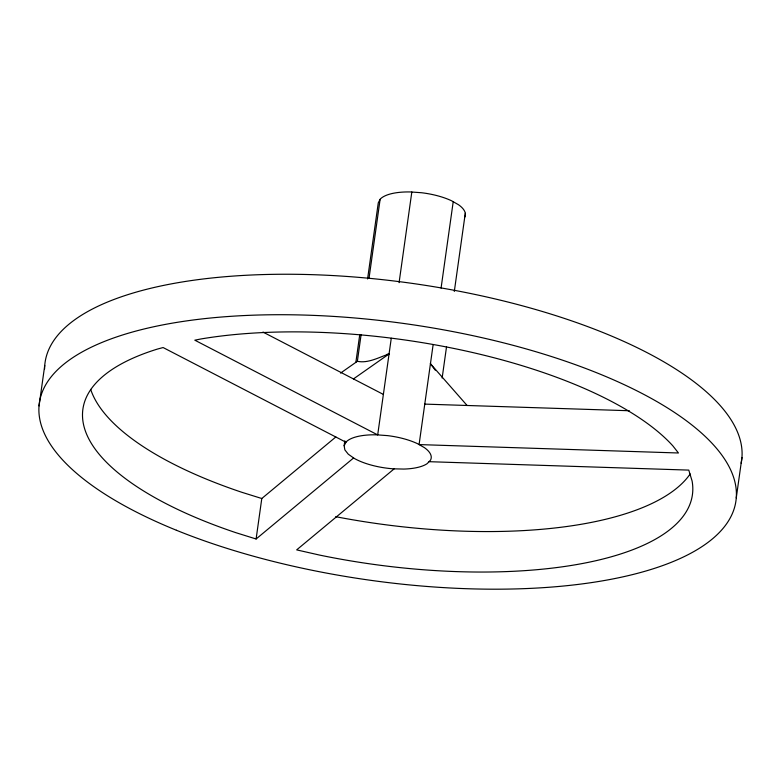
<?xml version="1.0" encoding="UTF-8"?>
<svg xmlns="http://www.w3.org/2000/svg" width="781" height="781" viewBox="0 0 781 781"><rect width="100%" height="100%" fill="white"/><g stroke="black" fill="none" stroke-linecap="round" stroke-linejoin="round"><path stroke-width="1.17" d="M39.05 405.925L44.742 365.449M345.983 442.261L163.102 347.545L157.479 349.058A307.743 113.284 8 0 0 236.057 532.74L256.109 538.988L261.791 498.512L335.84 436.96M344.138 445.697L346.159 441.919A43.961 16.186 8 0 1 376.715 434.832L387.552 435.622A43.961 16.186 8 0 1 417.425 443.637L424.405 447.63A43.961 16.186 8 0 1 430.497 460.165L427.148 463.65A43.961 16.186 8 0 1 403.806 469.069L393.224 468.815A43.961 16.186 8 0 1 354.135 458.33L348.258 454.171L344.851 449.866L344.138 445.697L344.821 440.865M355.863 362.325L359.768 334.532M367.578 278.954L378.277 202.826L380.298 199.048A43.961 16.186 8 0 1 410.845 191.96L421.681 192.751A43.961 16.186 8 0 1 451.555 200.766L458.545 204.759A43.961 16.186 8 0 1 464.627 217.294M353.461 378.931L389.065 353.949C379.01 357.278 368.095 363.604 357.356 361.3L361.095 334.717M369.071 277.929L380.113 199.389M391.271 338.241L377.692 434.9L194.811 340.184L200.99 338.954A307.743 113.284 8 0 1 672.851 445.873L678.455 452.99L419.085 444.584L433.143 344.528M399.081 282.654L411.821 192.028M441.07 288.121L453.214 201.713M442.144 378.024L446.537 346.754M454.308 291.45L465.291 213.291M736.258 497.985L741.95 457.5M256.109 538.988L353.608 457.949M394.171 468.844L296.663 549.883L319.468 555.057A307.743 113.284 8 0 0 692.083 480.95L688.774 470.103L429.042 461.688M340.545 373.103L357.356 361.3M386.712 354.486L389.065 353.949M424.669 404.109L629.271 410.738M261.791 498.512L241.749 492.264A307.743 113.284 8 0 1 90.684 389.397M262.972 332.062L383.373 394.425M430.36 363.624L467.087 405.476M430.448 363.721L435.29 370.204M44.595 368.925A351.714 129.47 8 0 1 406.569 282.605A351.714 129.47 8 0 1 741.149 463.231M690.17 473.96A307.743 113.284 8 0 1 335.703 516.69M176.379 530.24A351.714 129.47 8 0 0 733.593 510.432A351.714 129.47 8 0 0 252.995 315.192A351.714 129.47 8 0 0 176.379 530.24"/></g></svg>
